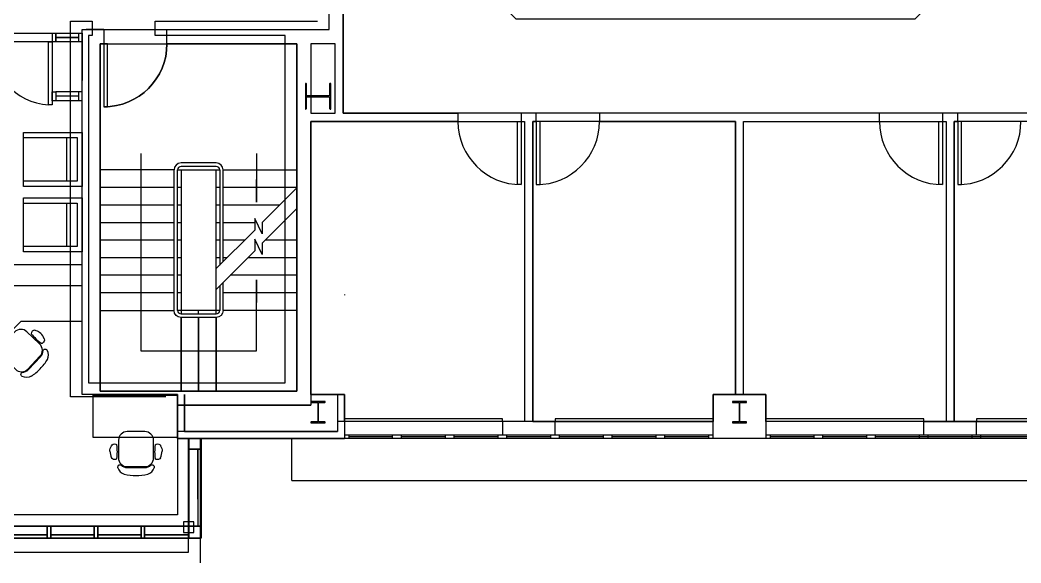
# Model space of a CAD drawing. Header units: inches. Extents: x 0 to 165, y 0 to 113.
# Drawn here: x 74.28 to 121.79, y 0 to 25.79 of the extents above; entities that cross this region are included whole.
import ezdxf

# ---------------------------------------------------------------- set-up
doc = ezdxf.new("R2010")
doc.units = ezdxf.units.IN
doc.header["$MEASUREMENT"] = 0
for name, color, linetype in [('COE', 2, 'Continuous'), ('Egress', 7, 'Continuous'), ('ExtWalls', 7, 'Continuous'), ('Furnishings', 7, 'Continuous'), ('FYE', 3, 'Continuous'), ('IntDoorsWindows', 4, 'Continuous'), ('IntWalls', 5, 'Continuous'), ('Structure', 1, 'Continuous')]:
    doc.layers.add(name, color=color, linetype=linetype)

msp = doc.modelspace()

# ---------------------------------------------------------------- linework, layer by layer
at = {"layer": 'COE'}
for points in [[(89.7, 97.98), (125.427, 97.98), (125.427, 96.419), (127.255, 96.419), (127.255, 22.914), (125.427, 22.914), (125.427, 21.357), (89.617, 21.357), (89.617, 26.496), (88.95, 26.496), (88.95, 30.445), (93.216, 30.445), (97.807, 25.85), (116.764, 25.85), (120.89, 29.975), (120.89, 45.28), (121.396, 45.28), (121.363, 88.884), (117.394, 92.854), (94.06, 92.862), (94.06, 89.671), (89.7, 89.671)], [(87.423, 24.664), (87.423, 8.161), (78.088, 8.161), (78.088, 24.664)], [(88.09, 20.97), (98.231, 20.97), (98.231, 6.716), (89.675, 6.716), (89.675, 7.996), (88.09, 7.996)], [(98.618, 20.97), (98.618, 6.716), (107.174, 6.716), (107.174, 7.996), (108.232, 7.996), (108.232, 20.97)], [(108.619, 20.97), (118.234, 20.97), (118.234, 6.716), (109.678, 6.716), (109.678, 7.996), (108.619, 7.996)], [(118.621, 20.97), (118.621, 6.716), (127.177, 6.716), (127.177, 7.996), (128.235, 7.996), (128.235, 20.97)]]:
    msp.add_lwpolyline(points, close=True, dxfattribs=at)
msp.add_lwpolyline([(127.177, 6.716), (109.678, 6.716), (109.678, 7.996), (107.174, 7.996), (107.174, 6.716), (89.675, 6.716), (89.341, 6.716), (89.341, 6.246), (81.757, 6.246), (81.757, 5.913), (82.255, 5.913), (82.255, 0.494), (64.587, 0.494)], dxfattribs=at)
at = {"layer": 'Egress'}
for points in [[(80.007, 19.443), (80.007, 10.08), (85.508, 10.08), (85.508, 13.448), (85.508, 12.365)], [(85.508, 19.443), (85.508, 17.133), (85.508, 18.216)], [(78.088, 11.994), (81.588, 11.994), (81.588, 18.665), (78.088, 18.665)], [(83.758, 13.159), (83.758, 11.994), (81.757, 11.994), (81.757, 18.665), (83.758, 18.665), (83.758, 14.144)], [(81.922, 18.665), (81.922, 11.83), (83.589, 11.83), (83.589, 18.665)], [(83.923, 14.312), (83.923, 18.665), (87.423, 18.665)], [(81.588, 17.829), (78.088, 17.829)], [(81.922, 17.829), (81.757, 17.829)], [(83.758, 17.829), (83.589, 17.829)], [(87.423, 17.812), (85.78, 16.169), (85.78, 15.638), (85.417, 16.359), (85.417, 15.803), (83.589, 13.979)], [(87.423, 17.829), (83.923, 17.829)], [(81.588, 16.997), (78.088, 16.997)], [(81.922, 16.997), (81.757, 16.997)], [(83.758, 16.997), (83.589, 16.997)], [(87.423, 16.828), (85.78, 15.185), (85.78, 14.654), (85.417, 15.375), (85.417, 14.819), (83.589, 12.995)], [(86.611, 16.997), (83.923, 16.997)], [(81.588, 16.161), (78.088, 16.161)], [(81.922, 16.161), (81.757, 16.161)], [(83.758, 16.161), (83.589, 16.161)], [(85.417, 16.161), (83.923, 16.161)], [(81.588, 15.329), (78.088, 15.329)], [(81.922, 15.329), (81.757, 15.329)], [(83.758, 15.329), (83.589, 15.329)], [(84.944, 15.329), (83.923, 15.329)], [(87.423, 15.329), (85.928, 15.329)], [(81.588, 14.498), (78.088, 14.498)], [(81.922, 14.498), (81.757, 14.498)], [(83.758, 14.498), (83.589, 14.498)], [(84.108, 14.498), (83.923, 14.498)], [(87.423, 14.498), (85.092, 14.498)], [(81.588, 13.662), (78.088, 13.662)], [(81.922, 13.662), (81.757, 13.662)], [(87.423, 11.994), (83.923, 11.994), (83.923, 13.324)], [(87.423, 13.662), (84.26, 13.662)], [(81.588, 12.83), (78.088, 12.83)], [(81.922, 12.83), (81.757, 12.83)], [(87.423, 12.83), (83.923, 12.83)], [(82.757, 11.83), (82.757, 11.994)]]:
    msp.add_lwpolyline(points, dxfattribs=at)
for points in [[(83.923, 18.665, 0.412052), (83.589, 18.998), (81.922, 18.998, 0.407415), (81.588, 18.665)], [(83.589, 18.829), (81.922, 18.829, 0.412507), (81.757, 18.665)], [(83.923, 11.994, -0.412045), (83.589, 11.661), (83.589, 8.161), (83.589, 11.661), (81.922, 11.661), (81.922, 8.161), (81.922, 11.661, -0.407407), (81.588, 11.994)]]:
    msp.add_lwpolyline(points, format="xyb", dxfattribs=at)
msp.add_lwpolyline([(82.757, 11.661), (82.757, 8.161)], close=True, dxfattribs=at)
msp.add_arc((81.922, 11.995), 0.165, 180.1677, 269.8323, dxfattribs=at)
for points in [[(83.758, 18.665), (83.758, 18.755), (83.684, 18.829), (83.589, 18.829)], [(83.589, 11.83), (83.684, 11.83), (83.758, 11.904), (83.758, 11.994)]]:
    msp.add_open_spline(points, degree=3, dxfattribs=at)
at = {"layer": 'ExtWalls'}
for points in [[(7.164, 113.416), (164.683, 113.416), (164.683, 5.909), (82.844, 5.909)], [(89.675, 12.748), (89.675, 12.715)], [(88.09, 7.996), (89.675, 7.996), (89.675, 5.913), (81.757, 5.913), (81.757, 7.494), (81.757, 5.913), (89.675, 5.913)], [(89.341, 7.996), (89.341, 6.246), (82.09, 6.246), (82.09, 7.494), (82.09, 6.246), (89.341, 6.246)], [(81.757, 7.309), (81.757, 7.494)], [(97.173, 6.716), (97.173, 6.839), (89.675, 6.839)], [(99.676, 6.077), (99.676, 6.716), (97.173, 6.716), (97.173, 6.077)], [(107.174, 6.839), (99.676, 6.839), (99.676, 6.716)], [(117.176, 6.716), (117.176, 6.839), (109.678, 6.839)], [(117.176, 6.077), (117.176, 6.716)], [(127.177, 6.839), (119.675, 6.839), (119.675, 6.716)], [(119.675, 6.077), (119.675, 6.716)], [(82.881, 1.173), (82.881, 5.913), (82.881, 1.173), (64.006, 1.173), (64.006, 5.81), (64.006, 1.173), (82.84, 1.173)], [(81.757, 5.913), (81.757, 2.285), (65.11, 2.285), (65.11, 5.81)], [(82.84, 0), (82.84, 5.913)], [(87.176, 3.912), (87.176, 5.913)], [(164.683, 5.909), (162.18, 5.909), (164.683, 5.909), (164.683, 3.907), (87.176, 3.907)], [(107.174, 6.077), (89.675, 6.077)], [(107.174, 5.913), (89.675, 5.913)], [(89.881, 6.077), (89.881, 5.913)], [(91.964, 5.995), (89.881, 5.995)], [(91.964, 5.913), (91.964, 6.077)], [(92.384, 5.913), (92.384, 6.077)], [(94.468, 5.995), (92.384, 5.995)], [(94.468, 5.913), (94.468, 6.077)], [(94.883, 5.913), (94.883, 6.077)], [(96.967, 5.995), (94.883, 5.995)], [(96.967, 5.913), (96.967, 6.077)], [(97.383, 5.913), (97.383, 6.077)], [(99.466, 5.995), (97.383, 5.995)], [(99.466, 5.913), (99.466, 6.077)], [(99.882, 5.913), (99.882, 6.077)], [(101.966, 5.995), (99.882, 5.995)], [(101.966, 5.913), (101.966, 6.077)], [(102.381, 5.913), (102.381, 6.077)], [(104.469, 5.995), (102.381, 5.995)], [(104.469, 5.913), (104.469, 6.077)], [(104.885, 5.913), (104.885, 6.077)], [(106.968, 5.995), (104.885, 5.995)], [(106.968, 5.913), (106.968, 6.077)], [(109.678, 5.913), (107.174, 5.913)], [(127.177, 6.077), (109.678, 6.077)], [(127.177, 5.913), (109.678, 5.913)], [(109.883, 6.077), (109.883, 5.913)], [(111.967, 5.995), (109.883, 5.995)], [(111.967, 5.913), (111.967, 6.077)], [(112.383, 5.913), (112.383, 6.077)], [(114.466, 5.995), (112.383, 5.995)], [(114.466, 5.913), (114.466, 6.077)], [(114.886, 5.913), (114.886, 6.077)], [(116.97, 5.913), (116.97, 6.077)], [(117.386, 5.913), (117.386, 6.077)], [(119.469, 5.913), (119.469, 6.077)], [(119.885, 5.913), (119.885, 6.077)], [(82.716, 3.039), (82.716, 5.41), (82.716, 1.754)], [(82.296, 1.338), (80.192, 1.338), (82.255, 1.338)]]:
    msp.add_lwpolyline(points, dxfattribs=at)
for points in [[(81.757, 7.996), (81.757, 5.913)], [(82.09, 7.996), (82.09, 6.246)], [(109.678, 7.996), (109.678, 5.913), (107.174, 5.913), (107.174, 7.996)], [(117.176, 6.716), (119.675, 6.716)], [(82.296, 5.913), (82.296, 1.173)], [(82.881, 5.41), (82.296, 5.41)], [(82.527, 1.956), (82.033, 1.956), (82.033, 1.453), (82.527, 1.453)], [(82.84, 1.754), (64.006, 1.754)], [(75.568, 1.173), (75.568, 1.754)], [(75.737, 1.173), (75.737, 1.754)], [(77.796, 1.173), (77.796, 1.754)], [(77.965, 1.173), (77.965, 1.754)], [(80.028, 1.173), (80.028, 1.754)], [(80.192, 1.173), (80.192, 1.754)], [(75.568, 1.338), (73.505, 1.338)], [(77.796, 1.338), (75.737, 1.338)], [(80.028, 1.338), (77.965, 1.338)]]:
    msp.add_lwpolyline(points, close=True, dxfattribs=at)
at = {"layer": 'ExtWalls', "ltscale": 0.167288}
msp.add_lwpolyline([(124.468, 5.995), (114.886, 5.995)], dxfattribs=at)
at = {"layer": 'Furnishings'}
for points in [[(74.444, 17.886), (74.444, 20.452), (77.236, 20.452), (77.236, 17.886)], [(74.444, 14.774), (74.444, 17.335), (77.236, 17.335), (77.236, 14.774)], [(81.757, 7.971), (81.757, 5.966), (77.755, 5.966), (77.755, 7.971)]]:
    msp.add_lwpolyline(points, close=True, dxfattribs=at)
for points in [[(74.444, 20.2), (76.985, 20.2), (76.985, 18.138), (74.444, 18.138)], [(76.487, 20.2), (76.487, 18.138)], [(74.444, 17.088), (76.985, 17.088), (76.985, 15.025), (74.444, 15.025)], [(76.487, 17.088), (76.487, 15.025)], [(77.236, 14.16), (73.234, 14.16), (70.405, 11.331), (70.405, 7.329), (71.406, 7.329), (71.406, 5.332), (73.073, 5.332), (73.073, 10.228), (74.341, 11.492), (77.236, 11.492)], [(77.236, 13.159), (73.65, 13.159), (71.406, 10.915), (71.406, 7.329)]]:
    msp.add_lwpolyline(points, dxfattribs=at)
for points in [[(73.46, 9.775), (74.061, 9.198, 0.414374), (74.65, 9.211), (75.227, 9.816, 0.414169), (75.21, 10.405), (74.609, 10.981, 0.414185), (74.02, 10.965), (73.444, 10.364)], [(74.975, 11.055, 0.403108), (74.815, 10.887, 0.070044), (75.288, 10.434, 0.096171), (75.35, 10.446)], [(74.382, 9.054, 0.204887), (74.679, 9.182), (75.255, 9.787, 0.203161), (75.371, 10.088)], [(74.811, 8.865, 0.066921), (75.239, 9.227, 0.062779), (75.581, 9.672, 0.245197), (75.568, 10.1)], [(78.928, 4.525, 0.251728), (79.225, 4.22, 0.065999), (79.785, 4.159, 0.065998), (80.345, 4.22, 0.251737), (80.641, 4.525)], [(79.068, 4.657, 0.195899), (79.369, 4.533), (80.201, 4.533, 0.195902), (80.501, 4.657)]]:
    msp.add_lwpolyline(points, format="xyb", dxfattribs=at)
msp.add_lwpolyline([(80.201, 4.575, 0.415834), (80.616, 4.99), (80.616, 5.826, 0.412134), (80.201, 6.242), (79.369, 6.242, 0.412136), (78.953, 5.826), (78.953, 4.99, 0.415836), (79.369, 4.575)], format="xyb", close=True, dxfattribs=at)
for centre, radius, start, end in [((74.73, 10.395), 0.745, 19.4635, 44.704), ((79.314, 5.346), 0.769, 182.6001, 206.8881), ((76.745, 5.283), 2.154, 351.3153, 8.6847), ((82.824, 5.283), 2.154, 171.3153, 188.6847), ((80.256, 5.346), 0.769, 333.1103, 357.4016)]:
    msp.add_arc(centre, radius, start, end, dxfattribs=at)
for points in [[(74.975, 11.055), (74.996, 11.055), (75.012, 11.051), (75.029, 11.047)], [(75.029, 11.047), (75.115, 11.027), (75.198, 10.985), (75.26, 10.92)], [(75.432, 10.644), (75.465, 10.57), (75.428, 10.479), (75.35, 10.446)], [(75.371, 10.088), (75.391, 10.145), (75.453, 10.174), (75.507, 10.154)], [(75.507, 10.154), (75.531, 10.141), (75.556, 10.125), (75.568, 10.1)], [(74.329, 8.997), (74.337, 9.026), (74.358, 9.042), (74.382, 9.054)], [(74.382, 8.857), (74.329, 8.881), (74.304, 8.943), (74.329, 8.997)], [(74.811, 8.865), (74.679, 8.791), (74.518, 8.791), (74.382, 8.857)], [(78.545, 5.312), (78.545, 5.402), (78.566, 5.489), (78.615, 5.567)], [(78.615, 5.567), (78.652, 5.649), (78.751, 5.682), (78.833, 5.641)], [(78.833, 5.641), (78.85, 5.633), (78.862, 5.62), (78.875, 5.608)], [(80.695, 5.608), (80.756, 5.674), (80.859, 5.674), (80.925, 5.608)], [(80.925, 5.608), (80.938, 5.596), (80.95, 5.583), (80.954, 5.567)], [(80.954, 5.567), (81.003, 5.489), (81.024, 5.402), (81.024, 5.312)], [(78.665, 4.945), (78.648, 4.962), (78.636, 4.978), (78.628, 4.999)], [(78.875, 4.957), (78.821, 4.896), (78.726, 4.892), (78.665, 4.945)], [(80.744, 4.92), (80.723, 4.929), (80.707, 4.941), (80.695, 4.957)], [(80.942, 4.999), (80.909, 4.92), (80.822, 4.887), (80.744, 4.92)], [(78.928, 4.525), (78.908, 4.579), (78.936, 4.64), (78.99, 4.661)], [(78.99, 4.661), (79.015, 4.669), (79.043, 4.669), (79.068, 4.657)], [(80.501, 4.657), (80.555, 4.682), (80.616, 4.657), (80.641, 4.603)], [(80.641, 4.603), (80.649, 4.579), (80.653, 4.55), (80.641, 4.525)]]:
    msp.add_open_spline(points, degree=3, dxfattribs=at)
at = {"layer": 'FYE'}
msp.add_lwpolyline([(68.169, 25.17), (77.236, 25.17), (77.236, 22.914), (77.236, 25.331), (78.257, 25.331), (81.255, 25.331), (88.95, 25.331), (88.95, 26.496), (88.95, 29.498), (88.95, 30.329), (84.845, 30.329), (84.092, 30.329), (76.668, 37.753), (76.668, 46.165), (76.668, 54.001), (79.089, 54.001), (82.09, 54.001), (85.755, 54.001), (88.757, 54.001), (90.667, 54.001), (90.675, 61.001)], dxfattribs=at)
msp.add_lwpolyline([(69.44, 22.392, -1.001935), (67.3, 21.954), (63.615, 21.954), (63.615, 20.97), (57.558, 20.97), (57.558, 16.766), (66.868, 16.766), (66.868, 8.77), (65.172, 8.77), (65.11, 8.77), (65.11, 5.81), (64.587, 5.81), (64.587, 1.754), (82.296, 1.754), (82.296, 5.913), (81.757, 5.913), (81.757, 7.996), (77.236, 7.996), (77.236, 24.754), (68.589, 24.754), (68.589, 23.251, -0.301802), (69.446, 22.399)], format="xyb", dxfattribs=at)
at = {"layer": 'IntDoorsWindows'}
for points in [[(75.828, 24.754), (75.828, 25.17), (77.236, 25.17), (77.236, 24.754), (75.807, 24.754), (75.807, 21.753), (75.634, 21.753), (75.634, 24.754), (75.807, 24.754)], [(77.067, 24.754), (77.067, 25.17)], [(77.236, 22.37), (77.067, 22.37), (75.976, 22.37), (75.976, 21.954), (75.807, 21.954), (75.807, 22.37), (75.976, 22.37), (75.976, 21.954), (75.807, 21.954), (75.807, 22.37)], [(77.236, 21.954), (77.067, 21.954), (77.067, 22.37), (75.976, 22.37)], [(77.067, 22.164), (75.976, 22.164)], [(77.067, 21.954), (75.976, 21.954)]]:
    msp.add_lwpolyline(points, dxfattribs=at)
for points in [[(75.976, 24.754), (75.976, 25.17)], [(75.976, 24.964), (77.067, 24.964)], [(78.257, 24.664), (78.257, 21.662), (78.43, 21.662), (78.43, 24.664)], [(78.257, 24.664), (78.257, 21.662), (78.43, 21.662), (78.43, 24.664)], [(98.066, 20.97), (98.066, 17.969), (97.889, 17.969), (97.889, 20.97)], [(98.783, 20.97), (98.783, 17.969), (98.96, 17.969), (98.96, 20.97)], [(118.069, 20.97), (118.069, 17.969), (117.892, 17.969), (117.892, 20.97)], [(118.786, 20.97), (118.786, 17.969), (118.963, 17.969), (118.963, 20.97)]]:
    msp.add_lwpolyline(points, close=True, dxfattribs=at)
msp.add_lwpolyline([(78.257, 21.662, 0.413863), (81.255, 24.664, -0.413863)], format="xyb", close=True, dxfattribs=at)
for centre, radius, start, end in [((75.867, 24.76), 3.016, 180.098, 265.5815), ((98.067, 20.971), 3.002, 180.0117, 269.9885), ((98.782, 20.971), 3.002, 270.0116, 359.9882), ((118.07, 20.971), 3.002, 180.0116, 269.9886), ((118.785, 20.971), 3.002, 270.0118, 359.9881)]:
    msp.add_arc(centre, radius, start, end, dxfattribs=at)
at = {"layer": 'IntWalls'}
for points in [[(77.421, 25.331), (78.257, 25.331), (78.257, 24.664), (78.088, 24.664), (78.088, 8.161), (87.423, 8.161), (87.423, 24.664), (81.255, 24.664), (81.255, 25.331), (88.95, 25.331), (88.95, 26.496), (89.617, 26.496), (89.617, 21.357), (95.065, 21.357), (95.065, 20.97), (88.09, 20.97), (88.09, 7.494), (81.757, 7.494), (88.09, 7.494)], [(81.198, 7.889), (76.677, 7.889), (76.677, 25.726), (77.698, 25.726), (77.698, 25.059), (77.53, 25.059), (77.53, 8.556), (86.864, 8.556), (86.864, 25.059), (80.696, 25.059), (80.696, 25.726), (88.392, 25.726)], [(89.617, 21.357), (89.617, 25.331)], [(89.23, 21.357), (89.23, 24.664), (88.09, 24.664), (88.09, 21.357)], [(98.618, 6.716), (98.618, 20.97), (98.783, 20.97), (98.783, 21.357), (98.066, 21.357), (98.066, 20.97), (98.231, 20.97), (98.231, 6.716)], [(108.619, 7.996), (108.619, 20.97), (115.067, 20.97), (115.067, 21.357), (101.784, 21.357), (101.784, 20.97), (108.232, 20.97), (108.232, 7.996)], [(118.621, 6.716), (118.621, 20.97), (118.786, 20.97), (118.786, 21.357), (118.069, 21.357), (118.069, 20.97), (118.234, 20.97), (118.234, 6.716)]]:
    msp.add_lwpolyline(points, dxfattribs=at)
for points in [[(78.257, 25.331), (77.421, 25.331)], [(89.23, 24.664), (88.09, 24.664), (88.09, 21.357), (89.23, 21.357)]]:
    msp.add_lwpolyline(points, close=True, dxfattribs=at)
at = {"layer": 'Structure'}
for points in [[(87.851, 22.774), (87.826, 22.774), (87.826, 21.555), (87.851, 21.555)], [(87.875, 22.214), (87.875, 22.749)], [(88.975, 22.749), (88.975, 22.214)], [(89, 21.555), (89.024, 21.555), (89.024, 22.774), (89, 22.774)], [(87.875, 21.58), (87.875, 22.111)], [(88.946, 22.189), (87.9, 22.189)], [(87.9, 22.14), (88.946, 22.14)], [(88.975, 22.111), (88.975, 21.58)], [(88.757, 7.642), (88.757, 7.663), (88.09, 7.663), (88.09, 7.642)], [(88.106, 7.621), (88.394, 7.621)], [(88.452, 7.621), (88.744, 7.621)], [(108.759, 7.642), (108.759, 7.663), (108.092, 7.663), (108.092, 7.642)], [(108.105, 7.621), (108.397, 7.621)], [(108.455, 7.621), (108.747, 7.621)], [(88.411, 7.601), (88.411, 6.724)], [(88.44, 6.724), (88.44, 7.601)], [(108.414, 7.601), (108.414, 6.724)], [(108.438, 6.724), (108.438, 7.601)], [(88.09, 6.683), (88.09, 6.662), (88.757, 6.662), (88.757, 6.683)], [(88.394, 6.703), (88.106, 6.703)], [(88.744, 6.703), (88.452, 6.703)], [(108.092, 6.683), (108.092, 6.662), (108.759, 6.662), (108.759, 6.683)], [(108.397, 6.703), (108.105, 6.703)], [(108.747, 6.703), (108.455, 6.703)]]:
    msp.add_lwpolyline(points, dxfattribs=at)
for points in [[(87.875, 22.749), (87.875, 22.761), (87.863, 22.774), (87.851, 22.774)], [(89, 22.774), (88.983, 22.774), (88.975, 22.761), (88.975, 22.749)], [(87.875, 22.214), (87.875, 22.202), (87.888, 22.189), (87.9, 22.189)], [(87.9, 22.14), (87.888, 22.14), (87.875, 22.127), (87.875, 22.111)], [(88.946, 22.189), (88.963, 22.189), (88.975, 22.202), (88.975, 22.214)], [(88.975, 22.111), (88.975, 22.127), (88.963, 22.14), (88.946, 22.14)], [(87.851, 21.555), (87.863, 21.555), (87.875, 21.567), (87.875, 21.58)], [(88.975, 21.58), (88.975, 21.567), (88.983, 21.555), (89, 21.555)], [(88.09, 7.642), (88.09, 7.63), (88.098, 7.621), (88.106, 7.621)], [(88.411, 7.601), (88.411, 7.613), (88.403, 7.621), (88.394, 7.621)], [(88.452, 7.621), (88.444, 7.621), (88.44, 7.613), (88.44, 7.601)], [(88.744, 7.621), (88.753, 7.621), (88.757, 7.63), (88.757, 7.642)], [(108.092, 7.642), (108.092, 7.63), (108.096, 7.621), (108.105, 7.621)], [(108.414, 7.601), (108.414, 7.613), (108.405, 7.621), (108.397, 7.621)], [(108.455, 7.621), (108.446, 7.621), (108.438, 7.613), (108.438, 7.601)], [(108.747, 7.621), (108.751, 7.621), (108.759, 7.63), (108.759, 7.642)], [(88.106, 6.703), (88.098, 6.703), (88.09, 6.695), (88.09, 6.683)], [(88.394, 6.703), (88.403, 6.703), (88.411, 6.712), (88.411, 6.724)], [(88.44, 6.724), (88.44, 6.712), (88.444, 6.703), (88.452, 6.703)], [(88.757, 6.683), (88.757, 6.695), (88.753, 6.703), (88.744, 6.703)], [(108.105, 6.703), (108.096, 6.703), (108.092, 6.695), (108.092, 6.683)], [(108.397, 6.703), (108.405, 6.703), (108.414, 6.712), (108.414, 6.724)], [(108.438, 6.724), (108.438, 6.712), (108.446, 6.703), (108.455, 6.703)], [(108.759, 6.683), (108.759, 6.695), (108.751, 6.703), (108.747, 6.703)]]:
    msp.add_open_spline(points, degree=3, dxfattribs=at)

doc.saveas('drawing.dxf')
